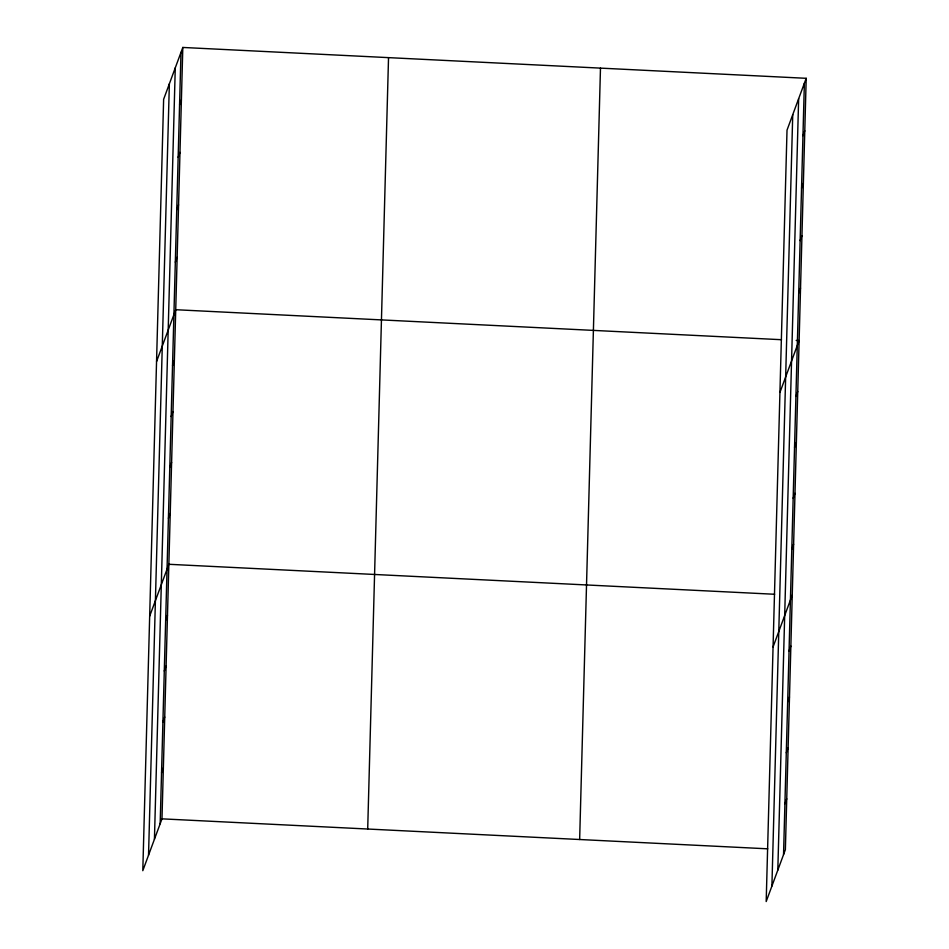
<?xml version="1.0" encoding="UTF-8"?>
<svg xmlns="http://www.w3.org/2000/svg" width="949" height="949" viewBox="0 0 949 949"><rect width="100%" height="100%" fill="white"/><g stroke="black" fill="none" stroke-linecap="round" stroke-linejoin="round"><path stroke-width="1.42" d="M148.53 855.215L169.361 83.82M154.438 839.26L175.268 67.865M160.167 823.779L180.986 52.385M182.813 47.45L163.631 99.301L142.801 870.696L161.982 818.845L182.813 47.45L806.199 78.304L785.369 849.699L766.187 901.55L787.018 130.155L806.199 78.304M367.702 829.023L388.532 57.628M579.649 839.509L600.48 68.126M771.905 886.069L792.735 114.675M777.812 870.114L798.643 98.72M783.542 854.634L804.372 83.239M179.575 104.841L181.401 99.906M178.163 157.297L179.99 152.362M176.739 209.753L178.566 204.818M175.328 262.209L177.155 257.274M156.549 361.581L175.731 309.718L781.478 339.706M172.54 365.567L174.355 360.632M171.164 416.481L172.991 411.546M169.788 467.394L171.615 462.46M168.412 518.308L170.239 513.373M149.681 616.138L168.863 564.287L774.609 594.264M165.66 620.124L167.487 615.189M164.284 671.038L166.111 666.103M162.908 721.952L164.735 717.017M161.532 772.866L163.358 767.931M802.949 135.695L804.776 130.76M801.537 188.151L803.364 183.216M800.114 240.607L801.941 235.672M798.702 293.051L800.529 288.116M779.936 392.435L799.117 340.572L796.175 340.43M795.914 396.421L797.741 391.486M794.538 447.335L796.365 442.4M793.162 498.249L794.989 493.314M791.786 549.163L793.613 544.228M773.055 646.993L792.237 595.142M789.034 650.978L790.861 646.044M787.658 701.892L789.485 696.957M786.294 752.806L788.109 747.871M784.918 803.72L786.745 798.785M161.982 818.845L767.729 848.821"/></g></svg>
